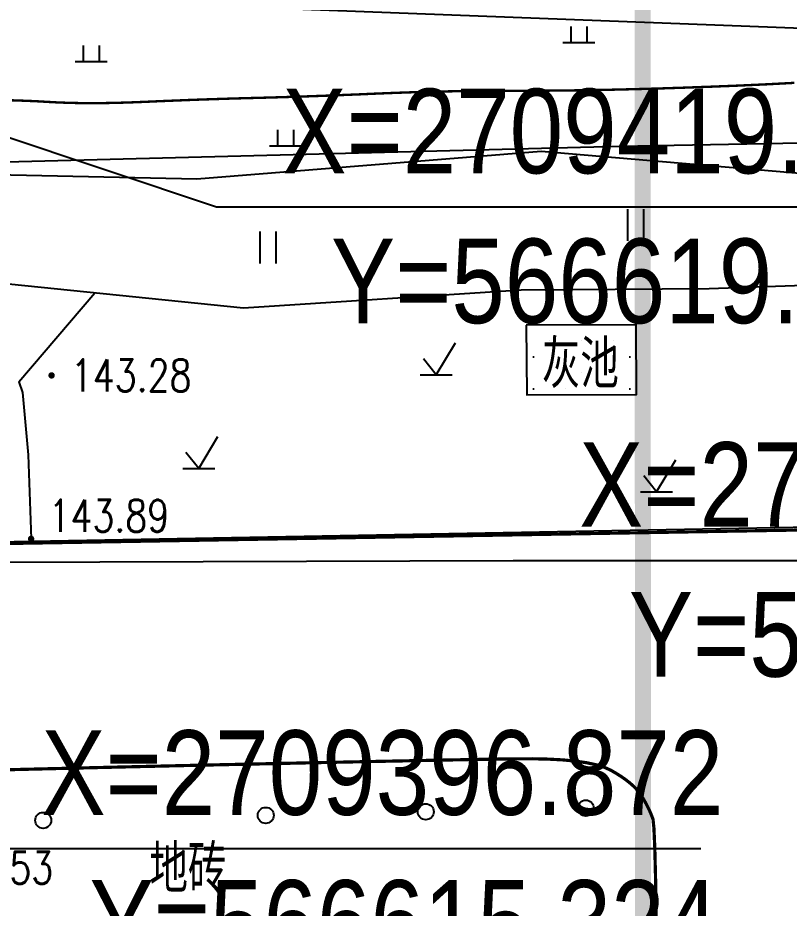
# Model space of a CAD drawing. Extents: x 529262 to 576451, y 2694391 to 2717535.
# Drawn here: x 566634.38 to 566658.48, y 2709390.83 to 2709418.67 of the extents above; entities that cross this region are included whole.
import ezdxf
from ezdxf.enums import TextEntityAlignment as Align
from ezdxf.xclip import XClip

# ---------------------------------------------------------------- set-up
doc = ezdxf.new("R2010")
doc.units = 0
doc.header["$XCLIPFRAME"] = 0
for name, color, linetype in [('DGX', 8, 'Continuous'), ('DIM_COOR', 3, 'Continuous'), ('DLDW', 8, 'Continuous'), ('DLSS', 4, 'Continuous'), ('DMTZ', 8, 'Continuous'), ('GCD', 8, 'Continuous'), ('PP-COM', 7, 'Continuous'), ('RD-中线', 40, 'Continuous'), ('RD-红线', 7, 'Continuous'), ('ZBTZ', 8, 'Continuous'), ('ZJ', 7, 'Continuous')]:
    doc.layers.add(name, color=color, linetype=linetype)
doc.styles.add('_TCH_DIM', font='smsim.shx', dxfattribs={"width": 0.75, "bigfont": 'smfs.shx'})
doc.styles.add('HZ', font='rs.shx', dxfattribs={"width": 0.8, "bigfont": 'hztxt.shx'})
doc.linetypes.add('10421', pattern='A,2,[150,AAA.SHX,S=0.5,R=0,X=0,Y=0.5],1e-11', length=2)
doc.linetypes.add('1161', pattern='A,0,[149,AAA.SHX,S=0.15,R=0,X=0,Y=0],-1.6', length=1.6)

# ---------------------------------------------------------------- blocks, each defined once
blk = doc.blocks.new('A$C19FD0107')
at = {"layer": 'RD-中线', "color": 8, "linetype": 'Continuous'}
blk.add_lwpolyline([(-3086.581, 14893.647), (-3108.229, 14899.635, 0.000046), (-3108.317, 14899.659), (-3236.522, 14935.098, 0.007364), (-3240.798, 14936.212), (-3481.528, 14995.181, 0.065736), (-3741.789, 15023.648), (-4056.288, 15016.622, -0.003768), (-4058.096, 15016.595), (-4121.61, 15016.134, 0.002785), (-4122.947, 15016.117), (-4376.617, 15011.447), (-4572.915, 15005.069)], format="xyb", dxfattribs=at)
at = {"layer": 'RD-中线', "color": 8, "linetype": 'Continuous', "flags": 128}
for points in [[(-4490.734, 14139.438, 0), (-4490.29, 14139.417)], [(-3818.251, 14086.168, 0), (-3817.74, 14086.169)]]:
    blk.add_lwpolyline(points, format="xyb", dxfattribs=at)
at = {"layer": 'RD-红线', "color": 8, "linetype": 'Continuous', "flags": 128}
blk.add_lwpolyline([(-4139.401, 15027.816), (-4139.826, 15027.808), (-4344.8, 15024.035), (-4408.5, 15022.418), (-4537.848, 15018.215)], dxfattribs=at)
blk = doc.blocks.new('gc170')
at = {"color": 8, "linetype": 'Continuous'}
blk.add_circle((0, 0), 0.5, dxfattribs=at)
blk = doc.blocks.new('gc119')
at = {"color": 8}
for p, q in [((-0.5, 1), (-0.5, 0)), ((0.5, 1), (0.5, 0)), ((-1, 0), (1, 0))]:
    blk.add_line(p, q, dxfattribs=at)
blk = doc.blocks.new('gc121')
at = {"color": 8}
for p, q in [((-0.5, -1), (-0.5, 1)), ((0.5, -1), (0.5, 1))]:
    blk.add_line(p, q, dxfattribs=at)
blk = doc.blocks.new('gc123')
at = {"color": 8}
for p, q in [((0, 0), (1.2, 2)), ((0, 0), (-0.8, 1)), ((-1, 0), (1, 0))]:
    blk.add_line(p, q, dxfattribs=at)
blk = doc.blocks.new('GC200')
at = {"linetype": 'Continuous', "const_width": 0.2, "flags": 128}
blk.add_lwpolyline([(-0.1, 0, 1), (0.1, 0, 1)], format="xyb", close=True, dxfattribs=at)

msp = doc.modelspace()

# ---------------------------------------------------------------- hatches: boundary and pattern name
at = {"layer": 'DLDW', "linetype": 'Continuous'}
h = msp.add_hatch(dxfattribs=at)
h.set_pattern_fill('1061', color=252, scale=0.5, style=0)
h.set_pattern_definition([(0, (114.99765, 2.56804), (0.5, 0.5), [0, -1]), (0, (115.49765, 3.06804), (0.5, 0.5), [0, -1])])
h.paths.add_polyline_path([(566650.267, 2709409.058), (566650.287, 2709406.878), (566653.708, 2709406.884), (566653.705, 2709409.064)])

# ---------------------------------------------------------------- linework, layer by layer
at = {"const_width": 0.5}
msp.add_lwpolyline([(566028.964, 2709839.461), (565876.265, 2709839.261), (565876.394, 2709267.88), (566408.228, 2709267.964), (566408.154, 2709339.933), (566653.935, 2709340), (566653.753, 2709778.668), (566028.899, 2709776.063), (566028.964, 2709839.461)], dxfattribs=at)
at = {"layer": 'DGX', "color": 252, "linetype": 'Continuous', "const_width": 0.075, "elevation": 141}
msp.add_lwpolyline([(566634.205, 2709416.086), (566634.59, 2709416.073), (566634.948, 2709416.058), (566635.279, 2709416.039), (566635.606, 2709416.021), (566635.95, 2709416.008), (566636.311, 2709416), (566636.688, 2709415.998), (566637.083, 2709416), (566637.494, 2709416.008), (566637.922, 2709416.021), (566638.367, 2709416.039), (566638.819, 2709416.059), (566639.265, 2709416.077), (566639.706, 2709416.095), (566640.143, 2709416.111), (566640.574, 2709416.125), (566641.001, 2709416.139), (566641.422, 2709416.151), (566641.839, 2709416.162), (566642.26, 2709416.173), (566642.694, 2709416.186), (566643.142, 2709416.2), (566643.604, 2709416.216), (566644.079, 2709416.233), (566644.567, 2709416.253), (566645.069, 2709416.273), (566645.585, 2709416.296), (566646.113, 2709416.317), (566646.655, 2709416.336), (566647.209, 2709416.352), (566647.776, 2709416.365), (566648.356, 2709416.374), (566648.948, 2709416.381), (566649.554, 2709416.385), (566650.172, 2709416.386), (566650.812, 2709416.387), (566651.48, 2709416.393), (566652.179, 2709416.403), (566652.907, 2709416.417), (566653.665, 2709416.435), (566654.452, 2709416.457), (566655.268, 2709416.484), (566656.114, 2709416.515), (566656.969, 2709416.549), (566657.811, 2709416.588), (566658.641, 2709416.632)], dxfattribs=at)
at = {"layer": 'DIM_COOR', "color": 3}
for p, q in [((566614.474, 2709420.049), (566664.856, 2709418.115)), ((566619.164, 2709419.917), (566640.587, 2709412.753)), ((566640.587, 2709412.753), (566663.26, 2709412.753)), ((566613.106, 2709401.583), (566649.859, 2709401.703)), ((566649.859, 2709401.703), (566672.518, 2709401.703)), ((566633.06, 2709392.697), (566655.719, 2709392.697))]:
    msp.add_line(p, q, dxfattribs=at)
at = {"layer": 'DLDW', "color": 252, "linetype": 'Continuous', "elevation": 143.489, "flags": 128}
msp.add_lwpolyline([(566650.267, 2709409.058), (566650.287, 2709406.878), (566653.708, 2709406.884), (566653.705, 2709409.064)], close=True, dxfattribs=at)
at = {"layer": 'DLSS', "color": 8, "linetype": 'Continuous', "const_width": 0.1, "flags": 128}
msp.add_lwpolyline([(566631.142, 2709402.181), (566665.275, 2709402.763)], dxfattribs=at)
at = {"layer": 'DLSS', "color": 8, "linetype": 'Continuous', "const_width": 0.1, "elevation": 143.48, "flags": 128}
msp.add_lwpolyline([(566633.542, 2709395.145), (566634.893, 2709395.178), (566636.258, 2709395.211), (566637.639, 2709395.244), (566639.034, 2709395.276), (566640.444, 2709395.308), (566641.869, 2709395.339), (566643.248, 2709395.369), (566644.52, 2709395.396), (566645.684, 2709395.42), (566646.742, 2709395.441), (566647.692, 2709395.46), (566648.535, 2709395.476), (566649.271, 2709395.489), (566649.9, 2709395.499), (566650.451, 2709395.501), (566650.951, 2709395.49), (566651.402, 2709395.466), (566651.802, 2709395.428), (566652.153, 2709395.377), (566652.454, 2709395.313), (566652.705, 2709395.235), (566652.906, 2709395.144), (566653.074, 2709395.046), (566653.229, 2709394.948), (566653.37, 2709394.85), (566653.496, 2709394.751), (566653.608, 2709394.653), (566653.706, 2709394.554), (566653.789, 2709394.455), (566653.859, 2709394.356), (566653.919, 2709394.257), (566653.975, 2709394.16), (566654.027, 2709394.065), (566654.075, 2709393.97), (566654.119, 2709393.877), (566654.159, 2709393.786), (566654.195, 2709393.696), (566654.227, 2709393.607), (566654.255, 2709393.334), (566654.283, 2709392.692), (566654.308, 2709391.681), (566654.332, 2709390.3)], dxfattribs=at)
at = {"layer": 'DMTZ', "linetype": '10421', "elevation": 143.26}
msp.add_lwpolyline([(566632.143, 2709410.542), (566641.429, 2709409.597), (566650.111, 2709410.161), (566655.98, 2709410.202), (566661.617, 2709410.404)], dxfattribs=at)
at = {"layer": 'DMTZ', "linetype": '10421', "flags": 128}
msp.add_lwpolyline([(566634.418, 2709407.288), (566634.534, 2709406.948), (566634.707, 2709405.007), (566634.798, 2709402.376)], dxfattribs=at)
at = {"layer": 'ZBTZ', "linetype": '1161', "flags": 128}
msp.add_lwpolyline([(566622.335, 2709420.617), (566622.3, 2709419.563), (566622.525, 2709418.665), (566622.893, 2709415.576), (566623.513, 2709414.824), (566631.744, 2709413.807), (566639.975, 2709413.631), (566650.728, 2709414.498), (566660.4, 2709413.676), (566665.334, 2709413.715), (566666.36, 2709413.733)], dxfattribs=at)
at = {"layer": 'ZBTZ', "linetype": '1161', "elevation": 143.862, "flags": 128}
msp.add_lwpolyline([(566634.418, 2709407.288), (566636.786, 2709410.07)], dxfattribs=at)

# ---------------------------------------------------------------- block references
at = {"layer": 'GCD', "linetype": 'Continuous'}
ref = msp.add_blockref('GC200', (566635.438, 2709407.486, 143.277), dxfattribs=dict(at, xscale=0.5, yscale=0.5, zscale=0.5))
ref.add_attrib('height', '143.28', dxfattribs={"linetype": 'Continuous', "height": 1, "style": 'HZ', "width": 0.8}).set_placement((566636.038, 2709407.486, 143.277), align=Align.MIDDLE_LEFT)
ref = msp.add_blockref('GC200', (566634.798, 2709402.376, 143.894), dxfattribs=dict(at, xscale=0.5, yscale=0.5, zscale=0.5))
ref.add_attrib('height', '143.89', dxfattribs={"linetype": 'Continuous', "height": 1, "style": 'HZ', "width": 0.8}).set_placement((566635.341, 2709403.097, 143.894), align=Align.MIDDLE_LEFT)
ref = msp.add_blockref('GC200', (566631.661, 2709393.491, 143.528), dxfattribs=dict(at, xscale=0.5, yscale=0.5, zscale=0.5))
ref.add_attrib('height', '143.53', dxfattribs={"linetype": 'Continuous', "height": 1, "style": 'HZ', "width": 0.8}).set_placement((566631.72, 2709392.095, 143.528), align=Align.MIDDLE_LEFT)
at = {"layer": 'PP-COM'}
ref = msp.add_blockref('A$C19FD0107', (570997.993, 2694390.603), dxfattribs=at)
XClip(ref).set_block_clipping_path([(-9366.4383134884, 14428.6043910822), (-3328.4480743363, 17452.7484863754)])
at = {"layer": 'ZBTZ', "linetype": 'Continuous', "xscale": 0.5, "yscale": 0.5}
for name, p in [('gc119', (566651.911, 2709417.895)), ('gc119', (566636.674, 2709417.302)), ('gc119', (566642.742, 2709414.663)), ('gc121', (566653.689, 2709412.188)), ('gc121', (566642.201, 2709411.487)), ('gc123', (566647.453, 2709407.503)), ('gc123', (566640.035, 2709404.572)), ('gc123', (566654.34, 2709403.85))]:
    msp.add_blockref(name, p, dxfattribs=at)
at = {"layer": 'ZBTZ', "linetype": 'Continuous', "xscale": 0.500000000049984, "yscale": 0.500000000049984, "rotation": 181.2860024489135}
for p in [(566652.125, 2709393.957), (566642.127, 2709393.732), (566647.126, 2709393.845), (566635.176, 2709393.576)]:
    msp.add_blockref('gc170', p, dxfattribs=at)

# ---------------------------------------------------------------- texts
at = {"layer": 'DIM_COOR', "color": 7, "style": '_TCH_DIM', "width": 0.85}
for s, p in [('X=2709419.917', (566642.648, 2709413.803)), ('Y=566619.164', (566644.167, 2709409.119)), ('X=2709401.583', (566651.919, 2709402.753)), ('Y=566613.106', (566653.475, 2709398.068)), ('X=2709396.872', (566635.12, 2709393.747)), ('Y=566615.324', (566636.626, 2709389.063))]:
    msp.add_text(s, height=2.64346, dxfattribs=at).set_placement(p)
at = {"layer": 'ZJ', "color": 8, "linetype": 'Continuous', "style": 'HZ', "width": 0.8}
for s, p in [('灰池', (566651.957, 2709407.92)), ('地砖', (566639.698, 2709392.131))]:
    msp.add_text(s, height=1.5, dxfattribs=at).set_placement(p, align=Align.MIDDLE)

doc.saveas('drawing.dxf')
